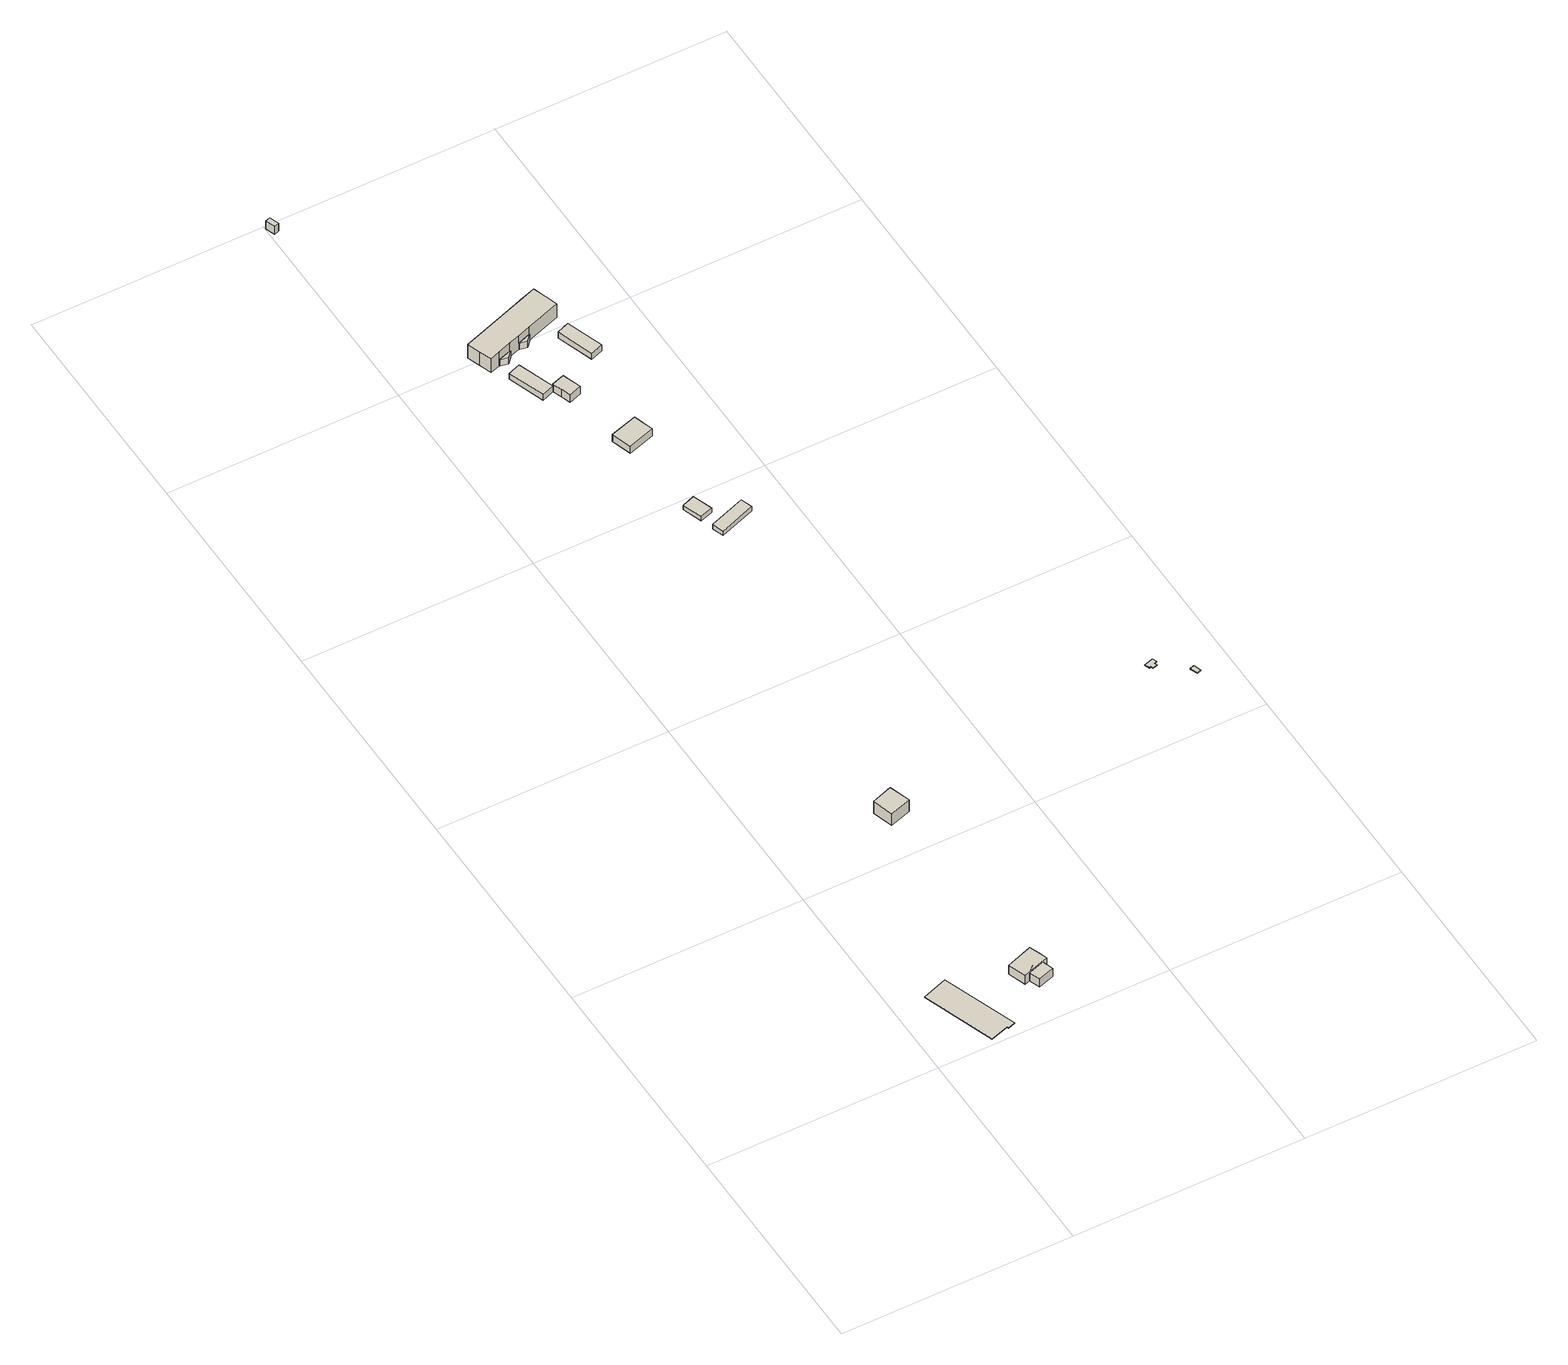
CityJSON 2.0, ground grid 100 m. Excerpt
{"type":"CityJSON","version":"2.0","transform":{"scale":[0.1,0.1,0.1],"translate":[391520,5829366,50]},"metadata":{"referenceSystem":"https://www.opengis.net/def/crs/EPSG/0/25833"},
"CityObjects":{
"building1":{"type":"Building","attributes":{"Gemeindeschluessel":"11000003","BezugspunktDach":"2200","function":"31001_3272","measuredHeight":0.275,"storeysAboveGround":1},"address":[{"country":"Germany","locality":"Berlin","thoroughfareNumber":"5 (28)","thoroughfareName":"Blankenfelder Chaussee"}],"geometry":[{"type":"Solid","lod":"1","boundaries":[[[[0,1,2,3,4,5]],[[6,7,8,9,10,11]],[[6,11,5,4]],[[7,6,4,3]],[[8,7,3,2]],[[9,8,2,1]],[[10,9,1,0]],[[11,10,0,5]]]]}]},
"building2":{"type":"Building","attributes":{"Gemeindeschluessel":"11000003","function":"31001_2020"},"address":[{"country":"Germany","locality":"Berlin","thoroughfareNumber":"5 (31)","thoroughfareName":"Blankenfelder Chaussee"}],"children":["building2-1","building2-2"]},
"building2-1":{"type":"BuildingPart","attributes":{"BezugspunktDach":"2200","measuredHeight":5.51,"storeysAboveGround":1},"parents":["building2"],"geometry":[{"type":"Solid","lod":"1","boundaries":[[[[12,13,14,15,16]],[[17,18,19,20,21]],[[17,21,16,15]],[[18,17,15,14]],[[19,18,14,13]],[[20,19,13,12]],[[21,20,12,16]]]]}]},
"building2-2":{"type":"BuildingPart","attributes":{"BezugspunktDach":"2200","measuredHeight":4.61,"storeysAboveGround":1},"parents":["building2"],"geometry":[{"type":"Solid","lod":"1","boundaries":[[[[22,23,24,25,26]],[[27,28,29,30,31]],[[27,31,26,25]],[[28,27,25,24]],[[29,28,24,23]],[[30,29,23,22]],[[31,30,22,26]]]]}]},
"building3":{"type":"Building","attributes":{"Gemeindeschluessel":"11000003","BezugspunktDach":"2200","function":"31001_3270","measuredHeight":8.2,"storeysAboveGround":1},"address":[{"country":"Germany","locality":"Berlin","thoroughfareNumber":"5","thoroughfareName":"Blankenfelder Chaussee"}],"geometry":[{"type":"Solid","lod":"1","boundaries":[[[[32,33,34,35]],[[36,37,38,39]],[[36,39,35,34]],[[37,36,34,33]],[[38,37,33,32]],[[39,38,32,35]]]]}]},
"building4":{"type":"Building","attributes":{"Gemeindeschluessel":"11000003","BezugspunktDach":"2200","function":"31001_2000","measuredHeight":4.23,"storeysAboveGround":1},"address":[{"country":"Germany","locality":"Berlin","thoroughfareNumber":"9 (9)","thoroughfareName":"Blankenfelder Chaussee"}],"geometry":[{"type":"Solid","lod":"1","boundaries":[[[[40,41,42,43]],[[44,45,46,47]],[[44,47,43,42]],[[45,44,42,41]],[[46,45,41,40]],[[47,46,40,43]]]]}]},
"building5":{"type":"Building","attributes":{"Gemeindeschluessel":"11000003","BezugspunktDach":"2200","function":"31001_2463","measuredHeight":2.36,"storeysAboveGround":1},"address":[{"country":"Germany","locality":"Berlin","thoroughfareNumber":"7 (6)","thoroughfareName":"Blankenfelder Chaussee"}],"geometry":[{"type":"Solid","lod":"1","boundaries":[[[[48,49,50,51]],[[52,53,54,55]],[[52,55,51,50]],[[53,52,50,49]],[[54,53,49,48]],[[55,54,48,51]]]]}]},
"building6":{"type":"Building","attributes":{"Gemeindeschluessel":"11000003","BezugspunktDach":"2200","function":"31001_2724","measuredHeight":2.41,"storeysAboveGround":1},"address":[{"country":"Germany","locality":"Berlin","thoroughfareNumber":"7 (7)","thoroughfareName":"Blankenfelder Chaussee"}],"geometry":[{"type":"Solid","lod":"1","boundaries":[[[[56,57,58,59]],[[60,61,62,63]],[[60,63,59,58]],[[61,60,58,57]],[[62,61,57,56]],[[63,62,56,59]]]]}]},
"building7":{"type":"Building","attributes":{"Gemeindeschluessel":"11000003","BezugspunktDach":"2200","function":"31001_2463","measuredHeight":3.18,"storeysAboveGround":1},"address":[{"country":"Germany","locality":"Berlin","thoroughfareNumber":"7 (5)","thoroughfareName":"Blankenfelder Chaussee"}],"geometry":[{"type":"Solid","lod":"1","boundaries":[[[[64,65,66,67,68,69]],[[70,71,72,73,74,75]],[[70,75,69,68]],[[71,70,68,67]],[[72,71,67,66]],[[73,72,66,65]],[[74,73,65,64]],[[75,74,64,69]]]]}]},
"building8":{"type":"Building","attributes":{"Gemeindeschluessel":"11000003","BezugspunktDach":"2200","function":"31001_2700","measuredHeight":3.79,"storeysAboveGround":1},"address":[{"country":"Germany","locality":"Berlin","thoroughfareNumber":"7 (4)","thoroughfareName":"Blankenfelder Chaussee"}],"geometry":[{"type":"Solid","lod":"1","boundaries":[[[[76,77,78,79]],[[80,81,82,83]],[[80,83,79,78]],[[81,80,78,77]],[[82,81,77,76]],[[83,82,76,79]]]]}]},
"building9":{"type":"Building","attributes":{"Gemeindeschluessel":"11000003","BezugspunktDach":"2200","function":"31001_2700","measuredHeight":4.38,"storeysAboveGround":1},"address":[{"country":"Germany","locality":"Berlin","thoroughfareNumber":"7 (2)","thoroughfareName":"Blankenfelder Chaussee"}],"geometry":[{"type":"Solid","lod":"1","boundaries":[[[[84,85,86,87,88,89,90,91]],[[92,93,94,95,96,97,98,99]],[[92,99,91,90]],[[93,92,90,89]],[[94,93,89,88]],[[95,94,88,87]],[[96,95,87,86]],[[97,96,86,85]],[[98,97,85,84]],[[99,98,84,91]]]]}]},
"building10":{"type":"Building","attributes":{"name":"Forstamt Pankow","Gemeindeschluessel":"11000003","function":"31001_1223"},"address":[{"country":"Germany","locality":"Berlin","thoroughfareNumber":"7","thoroughfareName":"Blankenfelder Chaussee"}],"children":["building10-1","building10-2","building10-3","building10-4"]},
"building10-1":{"type":"BuildingPart","attributes":{"BezugspunktDach":"2200","measuredHeight":9.73,"storeysAboveGround":2},"parents":["building10"],"geometry":[{"type":"MultiSurface","lod":"1","boundaries":[[[100,101,102,103,104,105,106,107,108,109,110,111]],[[112,113,114,115,116,117,118,119,120,121,122,123]],[[112,123,111,110]],[[124,125,126,127,128,113,112,110,109]],[[114,113,109,108]],[[115,114,108,107]],[[116,115,107,106]],[[117,116,106,105]],[[129,130,105,104]],[[118,117,131,132]],[[119,118,104,103]],[[120,133,134,103,102]],[[121,120,102,101]],[[122,121,101,100]],[[123,122,100,111]],[[128,127,126,125,124]],[[132,131,130,129]],[[134,133,120,119]]]}]},
"building10-2":{"type":"BuildingPart","attributes":{"BezugspunktDach":"2200","measuredHeight":3.28,"storeysAboveGround":2},"parents":["building10"],"geometry":[{"type":"MultiSurface","lod":"1","boundaries":[[[125,124,135,136]],[[137,127,126,138]],[[137,138,136,135]],[[127,137,135,124]],[[138,126,125,136]],[[126,127,124,125,139]]]}]},
"building10-3":{"type":"BuildingPart","attributes":{"BezugspunktDach":"2200","measuredHeight":3.29,"storeysAboveGround":2},"parents":["building10"],"geometry":[{"type":"Solid","lod":"1","boundaries":[[[[140,141,142,134,133]],[[119,143,144,145,120]],[[143,119,134,142]],[[144,143,142,141]],[[145,144,141,140]],[[120,145,140,133]],[[119,120,133,134]]]]}]},
"building10-4":{"type":"BuildingPart","attributes":{"BezugspunktDach":"2200","measuredHeight":3.48,"storeysAboveGround":2},"parents":["building10"],"geometry":[{"type":"Solid","lod":"1","boundaries":[[[[146,147,148,130,129]],[[131,149,150,151,132]],[[149,131,130,148]],[[150,149,148,147]],[[151,150,147,146]],[[132,151,146,129]],[[131,132,129,130]]]]}]},
"building11":{"type":"Building","attributes":{"Gemeindeschluessel":"11000003","BezugspunktDach":"2200","function":"31001_2700","measuredHeight":3.24,"storeysAboveGround":1},"address":[{"country":"Germany","locality":"Berlin","thoroughfareNumber":"7 (3)","thoroughfareName":"Blankenfelder Chaussee"}],"geometry":[{"type":"Solid","lod":"1","boundaries":[[[[152,153,154,155]],[[156,157,158,159]],[[156,159,155,154]],[[157,156,154,153]],[[158,157,153,152]],[[159,158,152,155]]]]}]},
"building12":{"type":"Building","attributes":{"Gemeindeschluessel":"11000003","BezugspunktDach":"2200","function":"31001_3270","measuredHeight":0.298,"storeysAboveGround":1},"address":[{"country":"Germany","locality":"Berlin","thoroughfareNumber":"5 (40)","thoroughfareName":"Blankenfelder Chaussee"}],"geometry":[{"type":"Solid","lod":"1","boundaries":[[[[160,161,162,163,164,165,166,167]],[[168,169,170,171,172,173,174,175]],[[168,175,167,166]],[[169,168,166,165]],[[170,169,165,164]],[[171,170,164,163]],[[172,171,163,162]],[[173,172,162,161]],[[174,173,161,160]],[[175,174,160,167]]]]}]},
"building13":{"type":"Building","attributes":{"Gemeindeschluessel":"11000003","BezugspunktDach":"2200","function":"51009_1610","measuredHeight":0.363,"storeysAboveGround":0},"address":[{"country":"Germany","locality":"Berlin"}],"geometry":[{"type":"Solid","lod":"1","boundaries":[[[[176,177,178,179]],[[180,181,182,183]],[[180,183,179,178]],[[181,180,178,177]],[[182,181,177,176]],[[183,182,176,179]]]]}]}
},
"vertices":[
[240,10,23],[319,36,23],[322,28,23],[354,39,23],[240,362,23],[131,324,23],[240,362,21],[354,39,21],[322,28,21],[319,36,21],[240,10,21],[131,324,21],
[488,193,69],[603,231,69],[589,270,69],[575,308,69],[461,269,69],[575,308,21],[589,270,21],[603,231,21],[488,193,21],[461,269,21],
[528,153,65],[597,176,65],[581,224,65],[541,226,65],[511,200,65],[541,226,21],[581,224,21],[597,176,21],[528,153,21],[511,200,21],
[463,1138,97],[555,1168,97],[525,1257,97],[436,1227,97],[525,1257,33],[555,1168,33],[463,1138,33],[436,1227,33],
[18,4945,45],[39,4953,45],[25,4994,45],[4,4987,45],[25,4994,2],[39,4953,2],[18,4945,2],[4,4987,2],
[639,2851,53],[694,2869,53],[665,2954,53],[610,2935,53],[665,2954,29],[694,2869,29],[639,2851,29],[610,2935,29],
[671,2744,54],[827,2800,54],[810,2850,54],[654,2794,54],[810,2850,30],[827,2800,30],[671,2744,30],[654,2794,30],
[447,3693,48],[500,3712,48],[501,3712,48],[501,3713,48],[446,3870,48],[393,3851,48],[446,3870,17],[501,3713,17],[501,3712,17],[500,3712,17],[447,3693,17],[393,3851,17],
[589,3291,59],[705,3327,59],[678,3413,59],[562,3377,59],[678,3413,21],[705,3327,21],[589,3291,21],[562,3377,21],
[514,3672,59],[528,3632,59],[583,3651,59],[569,3691,59],[555,3731,59],[501,3713,59],[501,3712,59],[500,3712,59],[501,3712,19],[501,3713,19],[555,3731,19],[569,3691,19],[583,3651,19],[528,3632,19],[514,3672,19],[500,3712,19],
[332,3967,92],[350,3913,92],[395,3928,92],[452,3948,92],[500,3964,92],[556,3984,92],[705,4035,92],[687,4090,92],[668,4144,92],[597,4119,92],[570,4110,92],[313,4021,92],[570,4110,18],[597,4119,18],[668,4144,18],[687,4090,18],[705,4035,18],[556,3984,18],[500,3964,18],[452,3948,18],[395,3928,18],[350,3913,18],[332,3967,18],[313,4021,18],[597,4119,53],[570,4110,53],[570,4110,20],[597,4119,20],[597,4119,39],[500,3964,53],[556,3984,53],[556,3984,19],[500,3964,19],[395,3928,51],[452,3948,51],
[589,4142,53],[562,4133,53],[589,4142,20],[562,4133,20],[570,4110,47],
[396,3925,51],[431,3919,51],[453,3945,51],[453,3945,18],[431,3919,18],[396,3925,18],
[501,3961,53],[534,3955,53],[557,3981,53],[557,3981,19],[534,3955,19],[501,3961,19],
[710,3784,50],[764,3803,50],[710,3961,50],[656,3942,50],[710,3961,17],[764,3803,17],[710,3784,17],[656,3942,17],
[1703,1357,31],[1710,1359,31],[1714,1348,31],[1734,1355,31],[1730,1366,31],[1742,1371,31],[1735,1391,31],[1695,1378,31],[1735,1391,28],[1742,1371,28],[1730,1366,28],[1734,1355,28],[1714,1348,28],[1710,1359,28],[1703,1357,28],[1695,1378,28],
[1843,1242,33],[1861,1248,33],[1850,1281,33],[1831,1275,33],[1850,1281,29],[1861,1248,29],[1843,1242,29],[1831,1275,29]
]}
